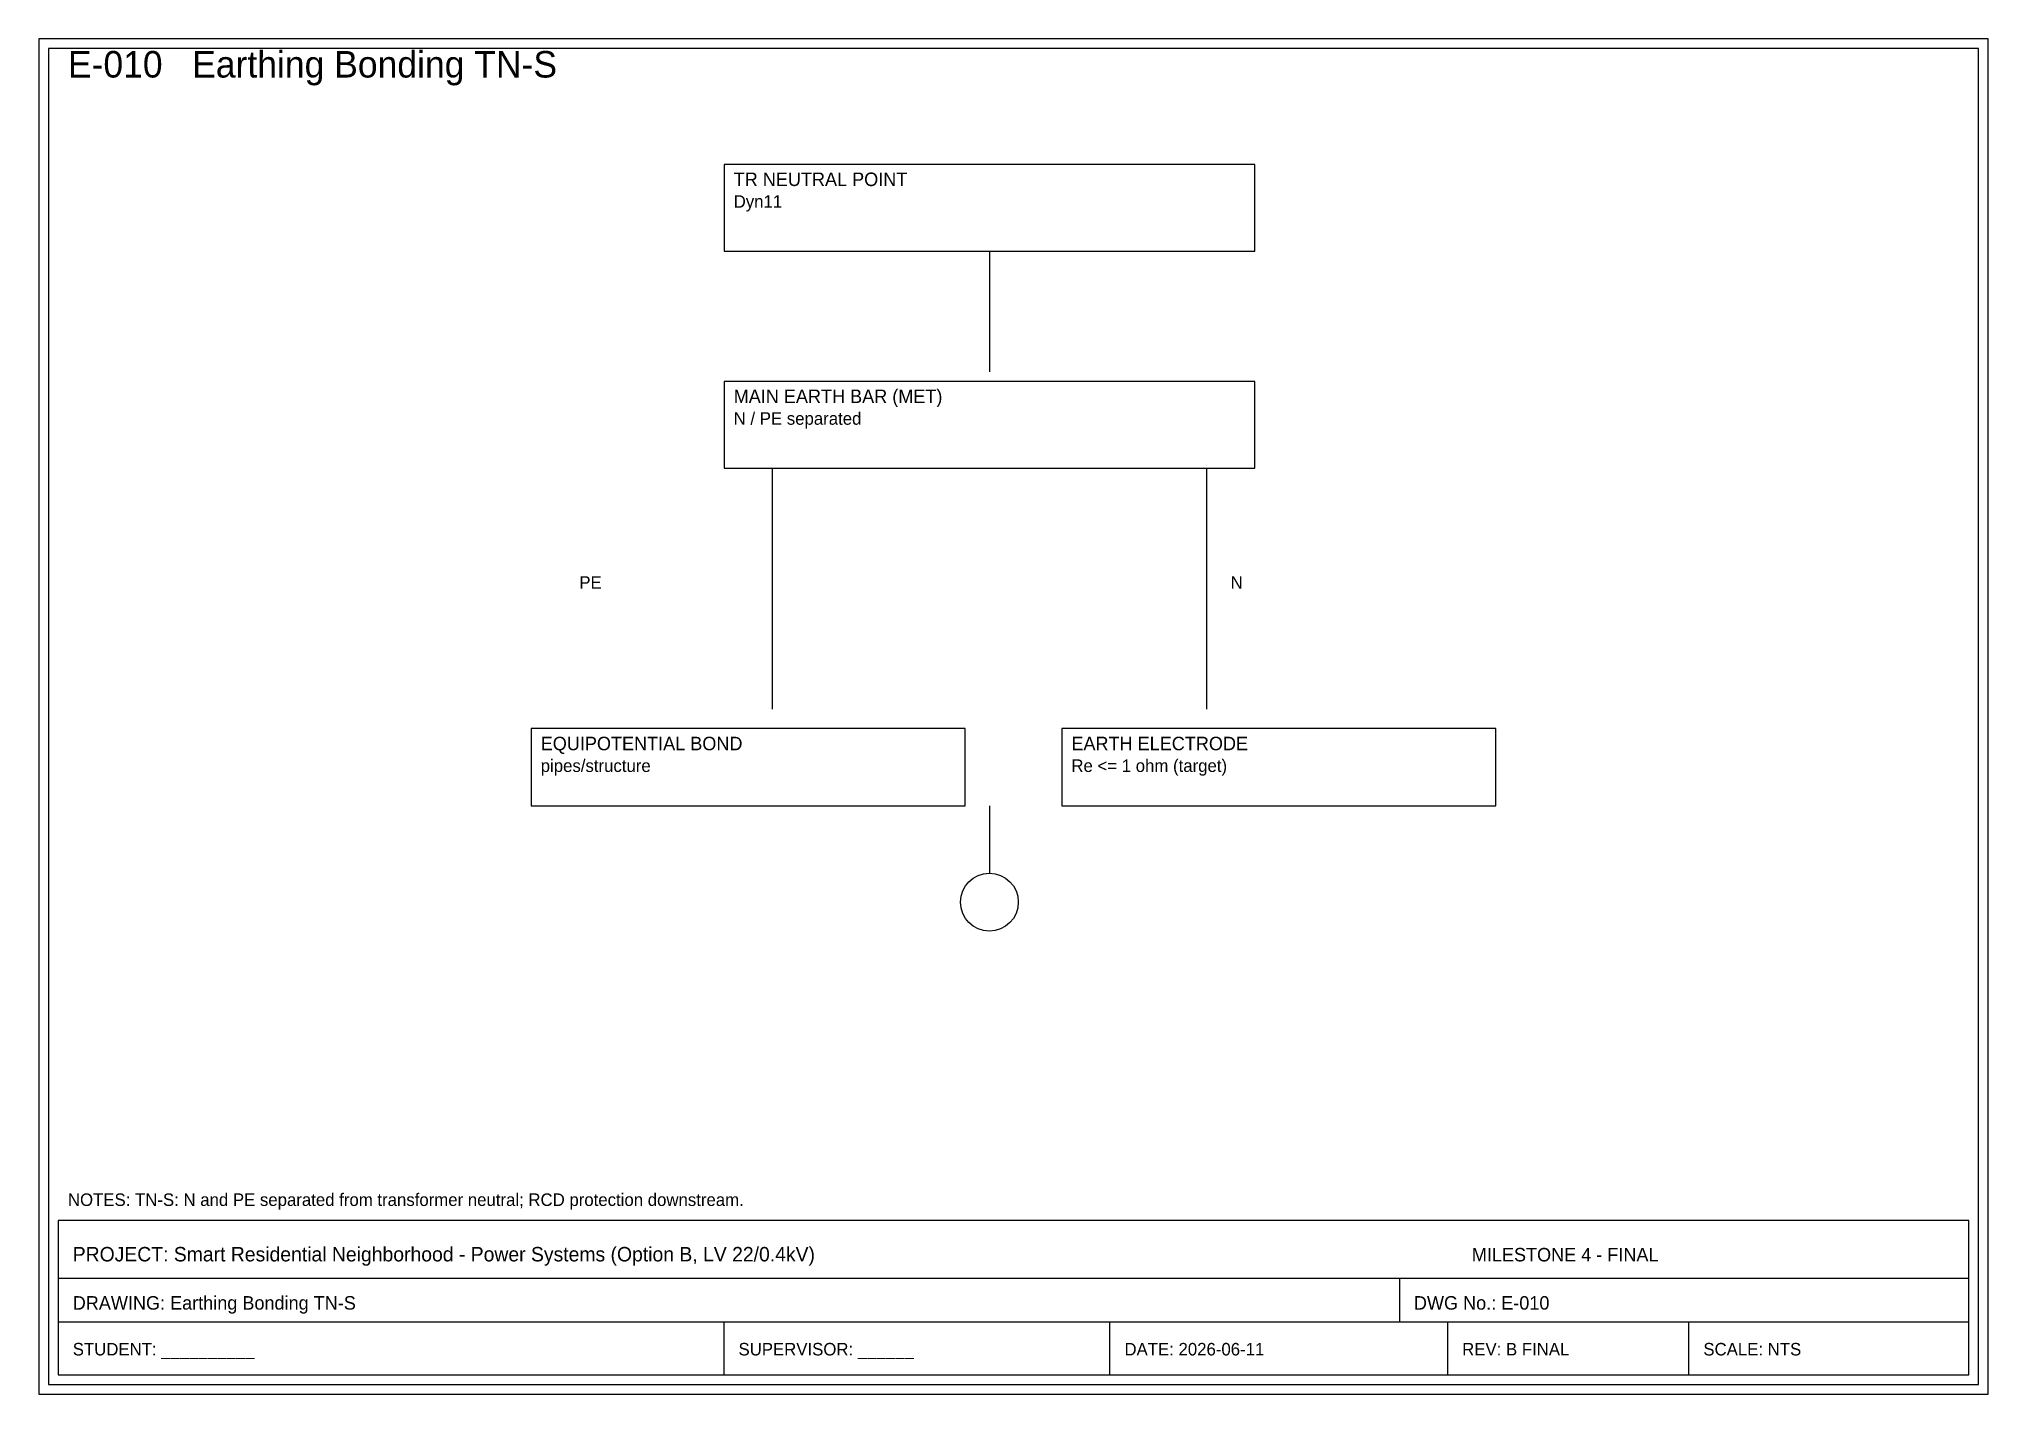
# Model space of a CAD drawing. Header units: millimetres. Extents: x 8 to 412, y 8 to 289.
import ezdxf

# ---------------------------------------------------------------- set-up
doc = ezdxf.new("R2010")
doc.units = ezdxf.units.MM
for name, color, linetype in [('E_DIMENSIONS', 8, 'CONTINUOUS'), ('E_EARTHING', 6, 'CONTINUOUS'), ('E_POWER_FEEDERS', 5, 'CONTINUOUS'), ('E_POWER_MAIN', 1, 'CONTINUOUS'), ('E_TEXT', 7, 'CONTINUOUS'), ('E_TITLE_BLOCK', 7, 'CONTINUOUS')]:
    doc.layers.add(name, color=color, linetype=linetype)

msp = doc.modelspace()

# ---------------------------------------------------------------- linework, layer by layer
at = {"layer": 'E_EARTHING'}
for p, q in [((205, 245), (205, 220)), ((260, 218), (150, 218)), ((150, 218), (150, 200)), ((260, 200), (260, 218)), ((150, 200), (260, 200)), ((160, 200), (160, 150)), ((200, 146), (110, 146)), ((110, 146), (110, 130)), ((200, 130), (200, 146)), ((310, 146), (220, 146)), ((220, 146), (220, 130)), ((310, 130), (310, 146)), ((110, 130), (200, 130)), ((205, 130), (205, 116)), ((220, 130), (310, 130))]:
    msp.add_line(p, q, dxfattribs=at)
msp.add_circle((205, 110), 6, dxfattribs=at)
at = {"layer": 'E_POWER_FEEDERS'}
msp.add_line((250, 200), (250, 150), dxfattribs=at)
at = {"layer": 'E_POWER_MAIN'}
for p, q in [((260, 263), (150, 263)), ((150, 263), (150, 245)), ((260, 245), (260, 263)), ((150, 245), (260, 245))]:
    msp.add_line(p, q, dxfattribs=at)
at = {"layer": 'E_TITLE_BLOCK'}
for p, q in [((412, 289), (8, 289)), ((8, 289), (8, 8)), ((410, 287), (10, 287)), ((10, 287), (10, 10)), ((410, 10), (410, 287)), ((412, 8), (412, 289)), ((408, 44), (12, 44)), ((12, 44), (12, 12)), ((408, 12), (408, 44)), ((12, 32), (408, 32)), ((290, 32), (290, 23)), ((12, 23), (408, 23)), ((150, 12), (150, 23)), ((230, 12), (230, 23)), ((300, 12), (300, 23)), ((350, 12), (350, 23)), ((10, 10), (410, 10)), ((12, 12), (408, 12)), ((8, 8), (412, 8))]:
    msp.add_line(p, q, dxfattribs=at)

# ---------------------------------------------------------------- texts
at = {"layer": 'E_DIMENSIONS'}
msp.add_text('NOTES: TN-S: N and PE separated from transformer neutral; RCD protection downstream.', height=2.6, dxfattribs=at).set_placement((14, 47))
at = {"layer": 'E_EARTHING'}
msp.add_text('PE', height=2.6, dxfattribs=at).set_placement((120, 175))
at = {"layer": 'E_POWER_FEEDERS'}
msp.add_text('N', height=2.6, dxfattribs=at).set_placement((255, 175))
at = {"layer": 'E_TEXT'}
for s, height, p in [('TR NEUTRAL POINT', 2.8, (152, 258.5)), ('Dyn11', 2.6, (152, 254)), ('MAIN EARTH BAR (MET)', 2.8, (152, 213.5)), ('N / PE separated', 2.6, (152, 209)), ('EQUIPOTENTIAL BOND', 2.8, (112, 141.5)), ('EARTH ELECTRODE', 2.8, (222, 141.5)), ('pipes/structure', 2.6, (112, 137)), ('Re <= 1 ohm (target)', 2.6, (222, 137))]:
    msp.add_text(s, height=height, dxfattribs=at).set_placement(p)
at = {"layer": 'E_TITLE_BLOCK'}
for s, height, p in [('E-010   Earthing Bonding TN-S', 5.5, (14, 281)), ('PROJECT: Smart Residential Neighborhood - Power Systems (Option B, LV 22/0.4kV)', 3, (15, 35.5)), ('MILESTONE 4 - FINAL', 2.8, (305, 35.5)), ('DRAWING: Earthing Bonding TN-S', 2.8, (15, 25.5)), ('DWG No.: E-010', 2.8, (293, 25.5)), ('STUDENT: __________', 2.6, (15, 16)), ('SUPERVISOR: ______', 2.6, (153, 16)), ('DATE: 2026-06-11', 2.6, (233, 16)), ('REV: B FINAL', 2.6, (303, 16)), ('SCALE: NTS', 2.6, (353, 16))]:
    msp.add_text(s, height=height, dxfattribs=at).set_placement(p)

doc.saveas('drawing.dxf')
